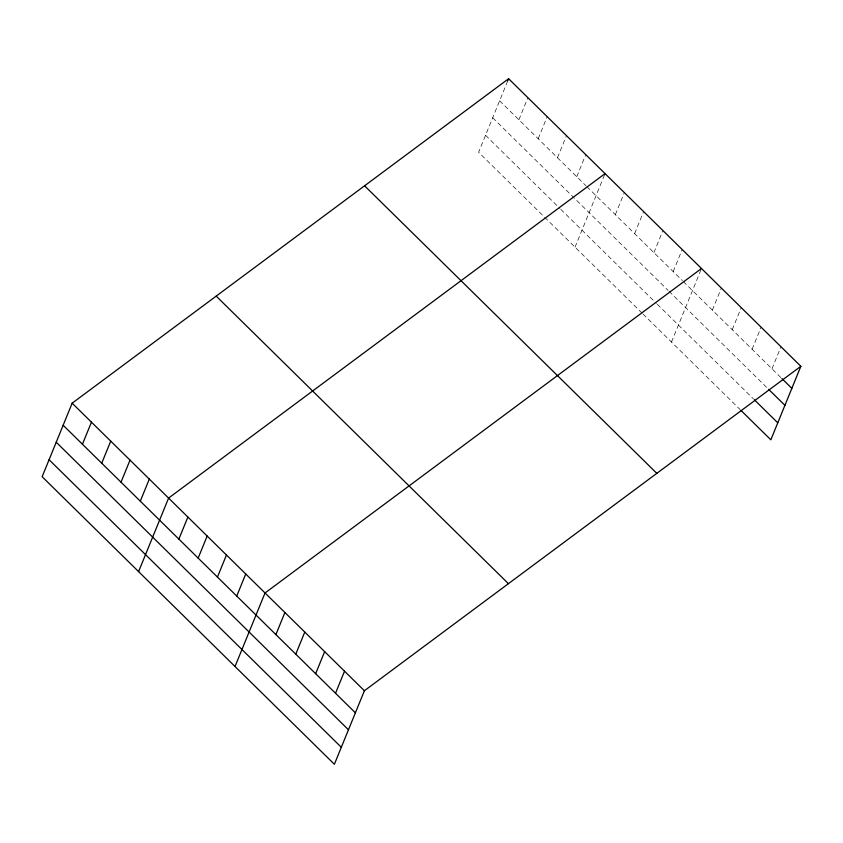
<?xml version="1.0" encoding="UTF-8"?>
<svg xmlns="http://www.w3.org/2000/svg" width="843" height="843" viewBox="0 0 843 843"><rect width="100%" height="100%" fill="white"/><g stroke="black" fill="none" stroke-linecap="round" stroke-linejoin="round"><path stroke-width="0.63" stroke-dasharray="4.21 3.16" d="M507.665 81.054L478.603 152.256L642.092 313.122M518.898 119.769L527.897 97.704M538.182 138.747L547.191 116.682M557.465 157.725L566.475 135.66M576.76 176.703L585.759 154.648M575.042 247.147L605.053 173.626M615.337 214.659L624.336 192.604M634.621 233.648L643.62 211.582M653.905 252.626L662.914 230.56M673.199 271.604L682.198 249.539M671.481 342.047L701.018 269.676M712.356 310.129L721.366 288.074M732.23 329.687L741.229 307.621M752.104 349.244L761.103 327.179M771.977 368.791L780.976 346.736M499.604 100.791L585.938 185.745M586.865 186.651L682.377 280.635M683.304 281.541L781.008 377.685M492.681 117.778L668.099 290.392M669.026 291.299L766.845 387.559M485.536 135.27L559.931 208.474M560.848 209.38L656.37 303.375M657.287 304.27L753.389 398.834M643.009 314.028L740.133 409.593"/><path stroke-width="1.26" d="M72.161 403.186L42.15 476.716L334.386 764.274L364.397 690.744L800.85 366.284L508.614 78.726L72.161 403.186L364.397 690.744M82.445 444.229L91.444 422.164M101.729 463.207L110.728 441.142M121.013 482.185L130.022 460.12M140.307 501.163L149.306 479.098M138.589 571.607L168.6 498.076L605.053 173.626M178.874 539.12L187.884 517.054M198.168 558.098L207.167 536.032M217.452 577.076L226.461 555.021M236.746 596.054L245.745 573.999M235.028 666.497L265.039 592.977L701.492 268.517M275.903 634.589L284.902 612.524M507.665 81.054L508.614 78.726M295.777 654.147L304.776 632.081M315.651 673.694L324.65 651.639M335.525 693.252L344.524 671.186M800.85 366.284L770.839 439.814L741.039 410.488M781.914 378.57L791.851 388.349M768.658 389.34L784.917 405.335M754.285 399.719L777.773 422.828M364.576 185.797L656.823 473.355M216.187 296.114L508.424 583.672M63.151 425.251L355.388 712.809M56.218 442.227L348.465 729.785M49.084 459.73L341.32 747.288"/></g></svg>
